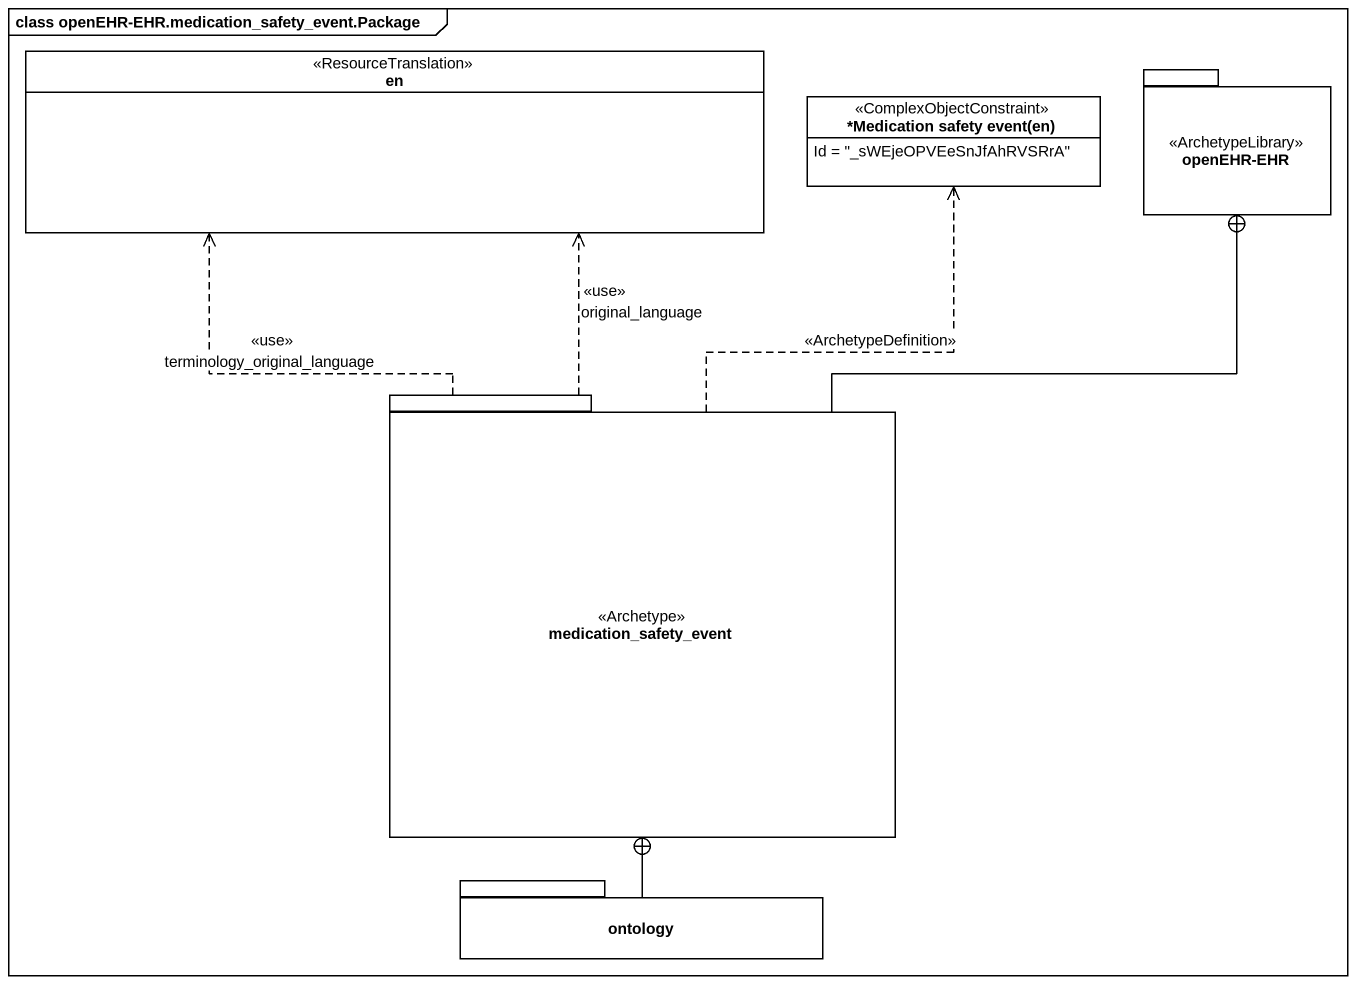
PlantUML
@startuml
mainframe class openEHR-EHR.medication_safety_event.Package
hide circle
hide empty members
enum en <<ResourceTranslation>>
class "*Medication safety event(en)" as Medication_safety_event_en <<ComplexObjectConstraint>> {
  Id = "_sWEjeOPVEeSnJfAhRVSRrA"
}
package "openEHR-EHR" as openEHR_EHR <<ArchetypeLibrary>> {
}
package medication_safety_event <<Archetype>> {
}
package ontology {
}
medication_safety_event .up.> en : <<use>>\nterminology_original_language
medication_safety_event .up.> en : <<use>>\noriginal_language
medication_safety_event .up.> Medication_safety_event_en : <<ArchetypeDefinition>>
medication_safety_event -up-+ openEHR_EHR
ontology -up-+ medication_safety_event
@enduml
